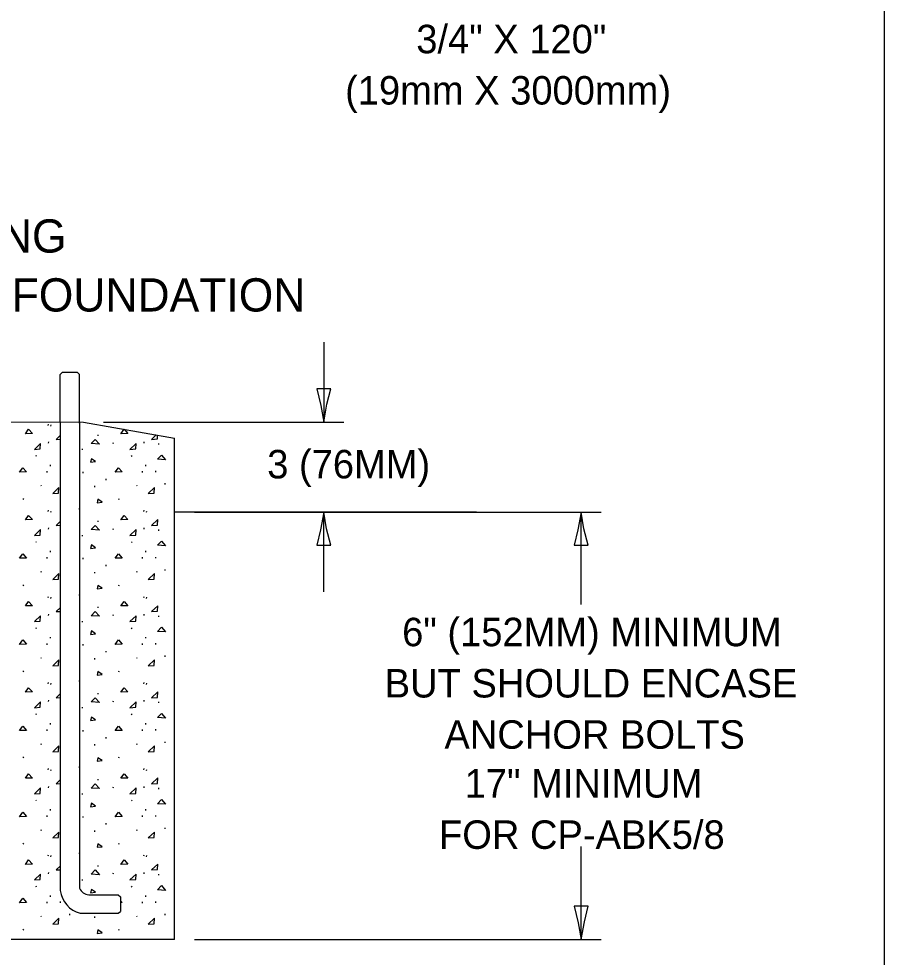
# Model space of a CAD drawing. Extents: x 100 to 887, y 75 to 1075.
# Drawn here: x 705.2 to 887.5, y 253.2 to 450.9 of the extents above; entities that cross this region are included whole.
import ezdxf

# ---------------------------------------------------------------- set-up
doc = ezdxf.new("R2010")
doc.units = 0
doc.layers.add('Sheets_General Details', color=7, linetype='Continuous')
doc.layers.add('Sheets_Major Grid', color=7, linetype='Continuous')

msp = doc.modelspace()

# ---------------------------------------------------------------- linework, layer by layer
at = {"layer": 'Sheets_General Details'}
for p, q in [((769.42, 382.79), (769.42, 365.99)), ((717.57, 376.45), (714.29, 376.45)), ((717.97, 376.03), (717.57, 376.45)), ((717.97, 366), (717.97, 376.03)), ((713.89, 366), (713.89, 267.26)), ((717.97, 366), (717.97, 267.75)), ((717.99, 365.74), (717.99, 365.97)), ((723.03, 365.99), (773.62, 365.99)), ((711.39, 365.28), (711.45, 365.55)), ((711.93, 365.12), (712, 365.39)), ((721.86, 363.1), (721.88, 363.31)), ((734.36, 362.41), (734.41, 363.25)), ((737.98, 256.99), (737.98, 362.62)), ((711.45, 361.53), (711.48, 361.8)), ((718.56, 360.1), (718.56, 360.31)), ((725.03, 361.49), (725.11, 361.7)), ((731.57, 361.53), (731.6, 361.8)), ((734.68, 361.24), (734.68, 361.47)), ((708.91, 358.74), (708.82, 358.93)), ((729.03, 358.74), (728.94, 358.93)), ((711.83, 356.7), (711.83, 356.98)), ((731.95, 356.7), (731.95, 356.98)), ((711.13, 355.37), (711.13, 355.63)), ((718.75, 355.22), (718.75, 355.48)), ((723.55, 353.76), (723.55, 354.02)), ((731.25, 355.37), (731.25, 355.63)), ((734.07, 355.43), (734.07, 355.69)), ((709.97, 352.44), (709.9, 352.63)), ((721.17, 352.26), (721.17, 352.52)), ((730.09, 352.44), (730.01, 352.63)), ((736.04, 352.84), (736.04, 353.07)), ((706.11, 349.64), (706.22, 349.85)), ((726.23, 349.64), (726.33, 349.85)), ((711.39, 347.14), (711.45, 347.41)), ((711.93, 346.98), (712, 347.24)), ((717.99, 347.59), (717.99, 347.83)), ((731.51, 347.14), (731.57, 347.41)), ((732.05, 346.98), (732.11, 347.24)), ((801.61, 347.01), (737.98, 347.01)), ((742.18, 347.01), (773.62, 347.01)), ((742.18, 347.01), (827.84, 347.01)), ((769.42, 330.21), (769.42, 347.01)), ((823.64, 327.56), (823.64, 347.01)), ((721.86, 344.96), (721.88, 345.17)), ((711.45, 343.39), (711.48, 343.66)), ((718.56, 341.96), (718.56, 342.17)), ((725.03, 343.34), (725.11, 343.56)), ((731.57, 343.39), (731.6, 343.66)), ((734.68, 343.09), (734.68, 343.33)), ((708.91, 340.6), (708.82, 340.78)), ((729.03, 340.6), (728.94, 340.78)), ((711.83, 338.56), (711.83, 338.83)), ((731.95, 338.56), (731.95, 338.83)), ((711.13, 337.23), (711.13, 337.49)), ((718.75, 337.08), (718.75, 337.34)), ((731.25, 337.23), (731.25, 337.49)), ((734.07, 337.29), (734.07, 337.54)), ((709.97, 334.3), (709.9, 334.49)), ((721.17, 334.11), (721.17, 334.38)), ((723.55, 335.61), (723.55, 335.88)), ((730.09, 334.3), (730.01, 334.49)), ((736.04, 334.7), (736.04, 334.93)), ((706.11, 331.5), (706.22, 331.71)), ((726.23, 331.5), (726.33, 331.71)), ((711.39, 328.99), (711.45, 329.26)), ((711.93, 328.83), (712, 329.1)), ((717.99, 329.45), (717.99, 329.68)), ((731.51, 328.99), (731.57, 329.26)), ((732.05, 328.83), (732.11, 329.1)), ((721.86, 326.81), (721.88, 327.02)), ((711.45, 325.24), (711.48, 325.51)), ((725.03, 325.2), (725.11, 325.41)), ((731.57, 325.24), (731.6, 325.51)), ((734.68, 324.95), (734.68, 325.18)), ((708.91, 322.45), (708.82, 322.64)), ((718.56, 323.81), (718.56, 324.02)), ((729.03, 322.45), (728.94, 322.64)), ((711.83, 320.42), (711.83, 320.69)), ((731.95, 320.42), (731.95, 320.69)), ((711.13, 319.08), (711.13, 319.34)), ((718.75, 318.93), (718.75, 319.19)), ((731.25, 319.08), (731.25, 319.34)), ((734.07, 319.14), (734.07, 319.4)), ((709.97, 316.15), (709.9, 316.34)), ((723.55, 317.47), (723.55, 317.73)), ((730.09, 316.15), (730.01, 316.34)), ((736.04, 316.55), (736.04, 316.78)), ((721.17, 315.97), (721.17, 316.23)), ((706.11, 313.35), (706.22, 313.56)), ((726.23, 313.35), (726.33, 313.56)), ((711.39, 310.85), (711.45, 311.12)), ((711.93, 310.69), (712, 310.95)), ((717.99, 311.3), (717.99, 311.54)), ((731.51, 310.85), (731.57, 311.12)), ((732.05, 310.69), (732.11, 310.95)), ((721.86, 308.67), (721.88, 308.88)), ((711.45, 307.1), (711.48, 307.37)), ((725.03, 307.06), (725.11, 307.27)), ((731.57, 307.1), (731.6, 307.37)), ((734.68, 306.8), (734.68, 307.04)), ((708.91, 304.31), (708.82, 304.49)), ((718.56, 305.67), (718.56, 305.88)), ((729.03, 304.31), (728.94, 304.49)), ((711.83, 302.27), (711.83, 302.54)), ((731.95, 302.27), (731.95, 302.54)), ((711.13, 300.94), (711.13, 301.2)), ((718.75, 300.79), (718.75, 301.05)), ((731.25, 300.94), (731.25, 301.2)), ((734.07, 301), (734.07, 301.25)), ((723.55, 299.32), (723.55, 299.59)), ((736.04, 298.41), (736.04, 298.64)), ((709.97, 298.01), (709.9, 298.2)), ((721.17, 297.82), (721.17, 298.09)), ((730.09, 298.01), (730.01, 298.2)), ((706.11, 295.21), (706.22, 295.42)), ((726.23, 295.21), (726.33, 295.42)), ((711.39, 292.7), (711.45, 292.98)), ((711.93, 292.54), (712, 292.81)), ((717.99, 293.16), (717.99, 293.39)), ((731.51, 292.7), (731.57, 292.98)), ((732.05, 292.54), (732.11, 292.81)), ((721.86, 290.52), (721.88, 290.73)), ((711.45, 288.95), (711.48, 289.22)), ((725.03, 288.91), (725.11, 289.12)), ((731.57, 288.95), (731.6, 289.22)), ((734.68, 288.66), (734.68, 288.89)), ((718.56, 287.52), (718.56, 287.73)), ((708.91, 286.16), (708.82, 286.35)), ((729.03, 286.16), (728.94, 286.35)), ((711.13, 282.79), (711.13, 283.06)), ((711.83, 284.13), (711.83, 284.4)), ((718.75, 282.64), (718.75, 282.91)), ((731.25, 282.79), (731.25, 283.06)), ((731.95, 284.13), (731.95, 284.4)), ((734.07, 282.85), (734.07, 283.11)), ((723.55, 281.18), (723.55, 281.44)), ((709.97, 279.86), (709.9, 280.05)), ((721.17, 279.68), (721.17, 279.94)), ((730.09, 279.86), (730.01, 280.05)), ((736.04, 280.26), (736.04, 280.49)), ((706.11, 277.07), (706.22, 277.28)), ((726.23, 277.07), (726.33, 277.28)), ((711.39, 274.56), (711.45, 274.83)), ((717.99, 275.01), (717.99, 275.25)), ((731.51, 274.56), (731.57, 274.83)), ((823.64, 256.99), (823.64, 276.54)), ((711.93, 274.4), (712, 274.66)), ((732.05, 274.4), (732.11, 274.66)), ((711.45, 270.81), (711.48, 271.08)), ((721.86, 272.38), (721.88, 272.59)), ((725.03, 270.77), (725.11, 270.98)), ((731.57, 270.81), (731.6, 271.08)), ((718.56, 269.38), (718.56, 269.59)), ((734.68, 270.51), (734.68, 270.75)), ((708.91, 268.02), (708.82, 268.2)), ((729.03, 268.02), (728.94, 268.2)), ((711.83, 265.98), (711.83, 266.25)), ((713.95, 264.71), (713.95, 264.96)), ((726.62, 265.98), (726.62, 262.89)), ((731.95, 265.98), (731.95, 266.25)), ((734.07, 264.71), (734.07, 264.96)), ((711.13, 264.65), (711.13, 264.91)), ((731.25, 264.65), (731.25, 264.91)), ((709.97, 261.72), (709.9, 261.91)), ((715.92, 262.12), (715.92, 262.35)), ((721.17, 261.53), (721.17, 261.8)), ((730.09, 261.72), (730.01, 261.91)), ((736.04, 262.12), (736.04, 262.35)), ((706.11, 258.92), (706.22, 259.13)), ((726.23, 258.92), (726.33, 259.13)), ((717.99, 256.99), (717.99, 257.1)), ((742.18, 256.99), (827.84, 256.99))]:
    msp.add_line(p, q, dxfattribs=at)
for points in [[(713.89, 366), (713.89, 376.03), (714.29, 376.45)], [(737.98, 256.99), (598.63, 256.99), (598.63, 362.58), (617.59, 366), (718.83, 365.99), (737.98, 362.62)], [(713.89, 363.16), (713.04, 362.33), (713.89, 362.39)], [(734.14, 363.3), (733.15, 362.33), (734.36, 362.41)], [(729.81, 360.31), (729.87, 361.48), (728.59, 360.23), (729.81, 360.31)], [(725.45, 355.42), (726.15, 356.36), (726.94, 355.46), (725.45, 355.42)], [(713.89, 345.01), (713.04, 344.19), (713.89, 344.24)], [(720.42, 343.31), (721.23, 344.19), (722.15, 343.2), (720.42, 343.31)], [(734.37, 340.01), (735.21, 340.89), (736.11, 339.9), (734.37, 340.01)], [(725.45, 337.27), (726.15, 338.21), (726.94, 337.32), (725.45, 337.27)], [(733.67, 332.87), (733.73, 334.04), (732.45, 332.79), (733.67, 332.87)], [(713.89, 326.87), (713.04, 326.04), (713.89, 326.1)], [(734.36, 326.12), (734.44, 327.29), (733.15, 326.04), (734.36, 326.12)], [(720.42, 325.16), (721.23, 326.04), (722.15, 325.06), (720.42, 325.16)], [(729.81, 324.02), (729.87, 325.19), (728.59, 323.94), (729.81, 324.02)], [(725.45, 319.13), (726.15, 320.07), (726.94, 319.18), (725.45, 319.13)], [(733.67, 314.72), (733.73, 315.9), (732.45, 314.65), (733.67, 314.72)], [(713.89, 308.73), (713.04, 307.9), (713.89, 307.95)], [(734.36, 307.98), (734.44, 309.15), (733.15, 307.9), (734.36, 307.98)], [(709.7, 305.88), (709.75, 307.05), (708.48, 305.8), (709.7, 305.88)], [(729.81, 305.88), (729.87, 307.05), (728.59, 305.8), (729.81, 305.88)], [(725.45, 300.98), (726.15, 301.93), (726.94, 301.03), (725.45, 300.98)], [(721.69, 294.53), (722.73, 294.67), (721.84, 295.27), (721.69, 294.53)], [(706.55, 290.94), (707.23, 291.88), (708.05, 290.98), (706.55, 290.94)], [(734.36, 289.83), (734.44, 291.01), (733.15, 289.75), (734.36, 289.83)], [(709.7, 287.73), (709.75, 288.9), (708.48, 287.65), (709.7, 287.73)], [(713.89, 290.58), (713.04, 289.75), (713.89, 289.81)], [(729.81, 287.73), (729.87, 288.9), (728.59, 287.65), (729.81, 287.73)], [(705.33, 282.84), (706.03, 283.78), (706.82, 282.89), (705.33, 282.84)], [(725.45, 282.84), (726.15, 283.78), (726.94, 282.89), (725.45, 282.84)], [(713.55, 278.43), (713.61, 279.61), (712.33, 278.36), (713.55, 278.43)], [(706.55, 272.79), (707.23, 273.73), (708.05, 272.84), (706.55, 272.79)], [(726.67, 272.79), (727.35, 273.73), (728.16, 272.84), (726.67, 272.79)], [(713.89, 272.44), (713.04, 271.61), (713.89, 271.66)], [(720.42, 270.73), (721.23, 271.61), (722.15, 270.62), (720.42, 270.73)], [(709.7, 269.59), (709.75, 270.76), (708.48, 269.51), (709.7, 269.59)], [(720.31, 266.79), (721.36, 266.92), (720.47, 267.52), (720.31, 266.79)], [(705.33, 264.69), (706.03, 265.64), (706.82, 264.74), (705.33, 264.69)], [(719.92, 266.37), (726.13, 266.37), (726.62, 265.98)], [(726.62, 265.11), (726.94, 264.74), (726.62, 264.73)], [(718.09, 262.49), (726.14, 262.49), (726.62, 262.89)], [(733.67, 260.29), (733.73, 261.46), (732.45, 260.21), (733.67, 260.29)], [(721.69, 258.25), (722.73, 258.38), (721.84, 258.98), (721.69, 258.25)]]:
    msp.add_lwpolyline(points, dxfattribs=at)
for points in [[(770.89, 372.99), (769.42, 372.99), (767.96, 372.99), (768.82, 369.49), (769.42, 365.99), (770.1, 369.73)], [(706.55, 363.52), (707.23, 364.46), (708.05, 363.56)], [(726.67, 363.52), (727.35, 364.46), (728.16, 363.56)], [(720.42, 361.45), (721.23, 362.33), (722.15, 361.35)], [(709.7, 360.31), (709.75, 361.48), (708.48, 360.23)], [(720.31, 357.52), (721.36, 357.65), (720.47, 358.25)], [(734.37, 358.16), (735.21, 359.03), (736.11, 358.05)], [(705.33, 355.42), (706.03, 356.36), (706.82, 355.46)], [(713.55, 351.01), (713.61, 352.19), (712.33, 350.94)], [(733.67, 351.01), (733.73, 352.19), (732.45, 350.94)], [(721.69, 348.97), (722.73, 349.1), (721.84, 349.7)], [(706.55, 345.37), (707.23, 346.31), (708.05, 345.42)], [(726.67, 345.37), (727.35, 346.31), (728.16, 345.42)], [(767.96, 340.02), (769.42, 340.01), (770.89, 340.01), (770.03, 343.51), (769.42, 347.01), (768.74, 343.28)], [(822.17, 340.02), (823.64, 340.01), (825.1, 340.01), (824.24, 343.51), (823.64, 347.01), (822.96, 343.28)], [(734.36, 344.27), (734.44, 345.44), (733.15, 344.19)], [(709.7, 342.16), (709.75, 343.34), (708.48, 342.09)], [(729.81, 342.16), (729.87, 343.34), (728.59, 342.09)], [(720.31, 339.37), (721.36, 339.5), (720.47, 340.1)], [(705.33, 337.27), (706.03, 338.21), (706.82, 337.32)], [(713.55, 332.87), (713.61, 334.04), (712.33, 332.79)], [(721.69, 330.82), (722.73, 330.96), (721.84, 331.55)], [(706.55, 327.23), (707.23, 328.17), (708.05, 327.27)], [(726.67, 327.23), (727.35, 328.17), (728.16, 327.27)], [(709.7, 324.02), (709.75, 325.19), (708.48, 323.94)], [(734.37, 321.87), (735.21, 322.74), (736.11, 321.76)], [(720.31, 321.23), (721.36, 321.36), (720.47, 321.96)], [(705.33, 319.13), (706.03, 320.07), (706.82, 319.18)], [(713.55, 314.72), (713.61, 315.9), (712.33, 314.65)], [(721.69, 312.68), (722.73, 312.81), (721.84, 313.41)], [(706.55, 309.08), (707.23, 310.02), (708.05, 309.13)], [(726.67, 309.08), (727.35, 310.02), (728.16, 309.13)], [(720.42, 307.02), (721.23, 307.9), (722.15, 306.91)], [(734.37, 303.72), (735.21, 304.6), (736.11, 303.61)], [(720.31, 303.08), (721.36, 303.21), (720.47, 303.81)], [(705.33, 300.98), (706.03, 301.93), (706.82, 301.03)], [(713.55, 296.58), (713.61, 297.75), (712.33, 296.5)], [(733.67, 296.58), (733.73, 297.75), (732.45, 296.5)], [(726.67, 290.94), (727.35, 291.88), (728.16, 290.98)], [(720.42, 288.88), (721.23, 289.75), (722.15, 288.77)], [(720.31, 284.94), (721.36, 285.07), (720.47, 285.67)], [(734.37, 285.58), (735.21, 286.45), (736.11, 285.47)], [(733.67, 278.43), (733.73, 279.61), (732.45, 278.36)], [(721.69, 276.39), (722.73, 276.52), (721.84, 277.12)], [(734.36, 271.69), (734.44, 272.86), (733.15, 271.61)], [(729.81, 269.59), (729.87, 270.76), (728.59, 269.51)], [(734.37, 267.43), (735.21, 268.31), (736.11, 267.32)], [(825.1, 263.99), (823.64, 263.99), (822.17, 263.99), (823.03, 260.49), (823.64, 256.99), (824.32, 260.72)], [(713.55, 260.29), (713.61, 261.46), (712.33, 260.21)]]:
    msp.add_lwpolyline(points, close=True, dxfattribs=at)
for centre, radius, start, end in [((719.62, 268.08), 5.79, 188.076, 254.6258), ((720.18, 268.81), 2.45, 205.4516, 263.9251)]:
    msp.add_arc(centre, radius, start, end, dxfattribs=at)
at = {"layer": 'Sheets_Major Grid'}
msp.add_lwpolyline([(100, 1075), (887.5, 1075), (887.5, 75), (100, 75)], close=True, dxfattribs=at)

# ---------------------------------------------------------------- texts
at = {"layer": 'Sheets_General Details'}
for s, height, p in [('3/4" X 120"', 6, (788.91, 443.67)), ('(19mm X 3000mm)', 6, (773.92, 432.87)), ('OPTIONAL MOUNTING', 7, (614.33, 401.68)), ('NO BASE, MOUNT DIRECTLY ON FOUNDATION', 7, (554.4, 389.27)), ('3 (76MM)', 6, (757.51, 354.11)), ('6" (152MM) MINIMUM', 6, (785.93, 318.75)), ('BUT SHOULD ENCASE', 6, (782.26, 307.95)), ('ANCHOR BOLTS', 6, (794.84, 297.15)), ('17" MINIMUM', 6, (799.1, 286.86)), ('FOR CP-ABK5/8', 6, (793.7, 276.06))]:
    msp.add_text(s, height=height, dxfattribs=at).set_placement(p)

doc.saveas('drawing.dxf')
